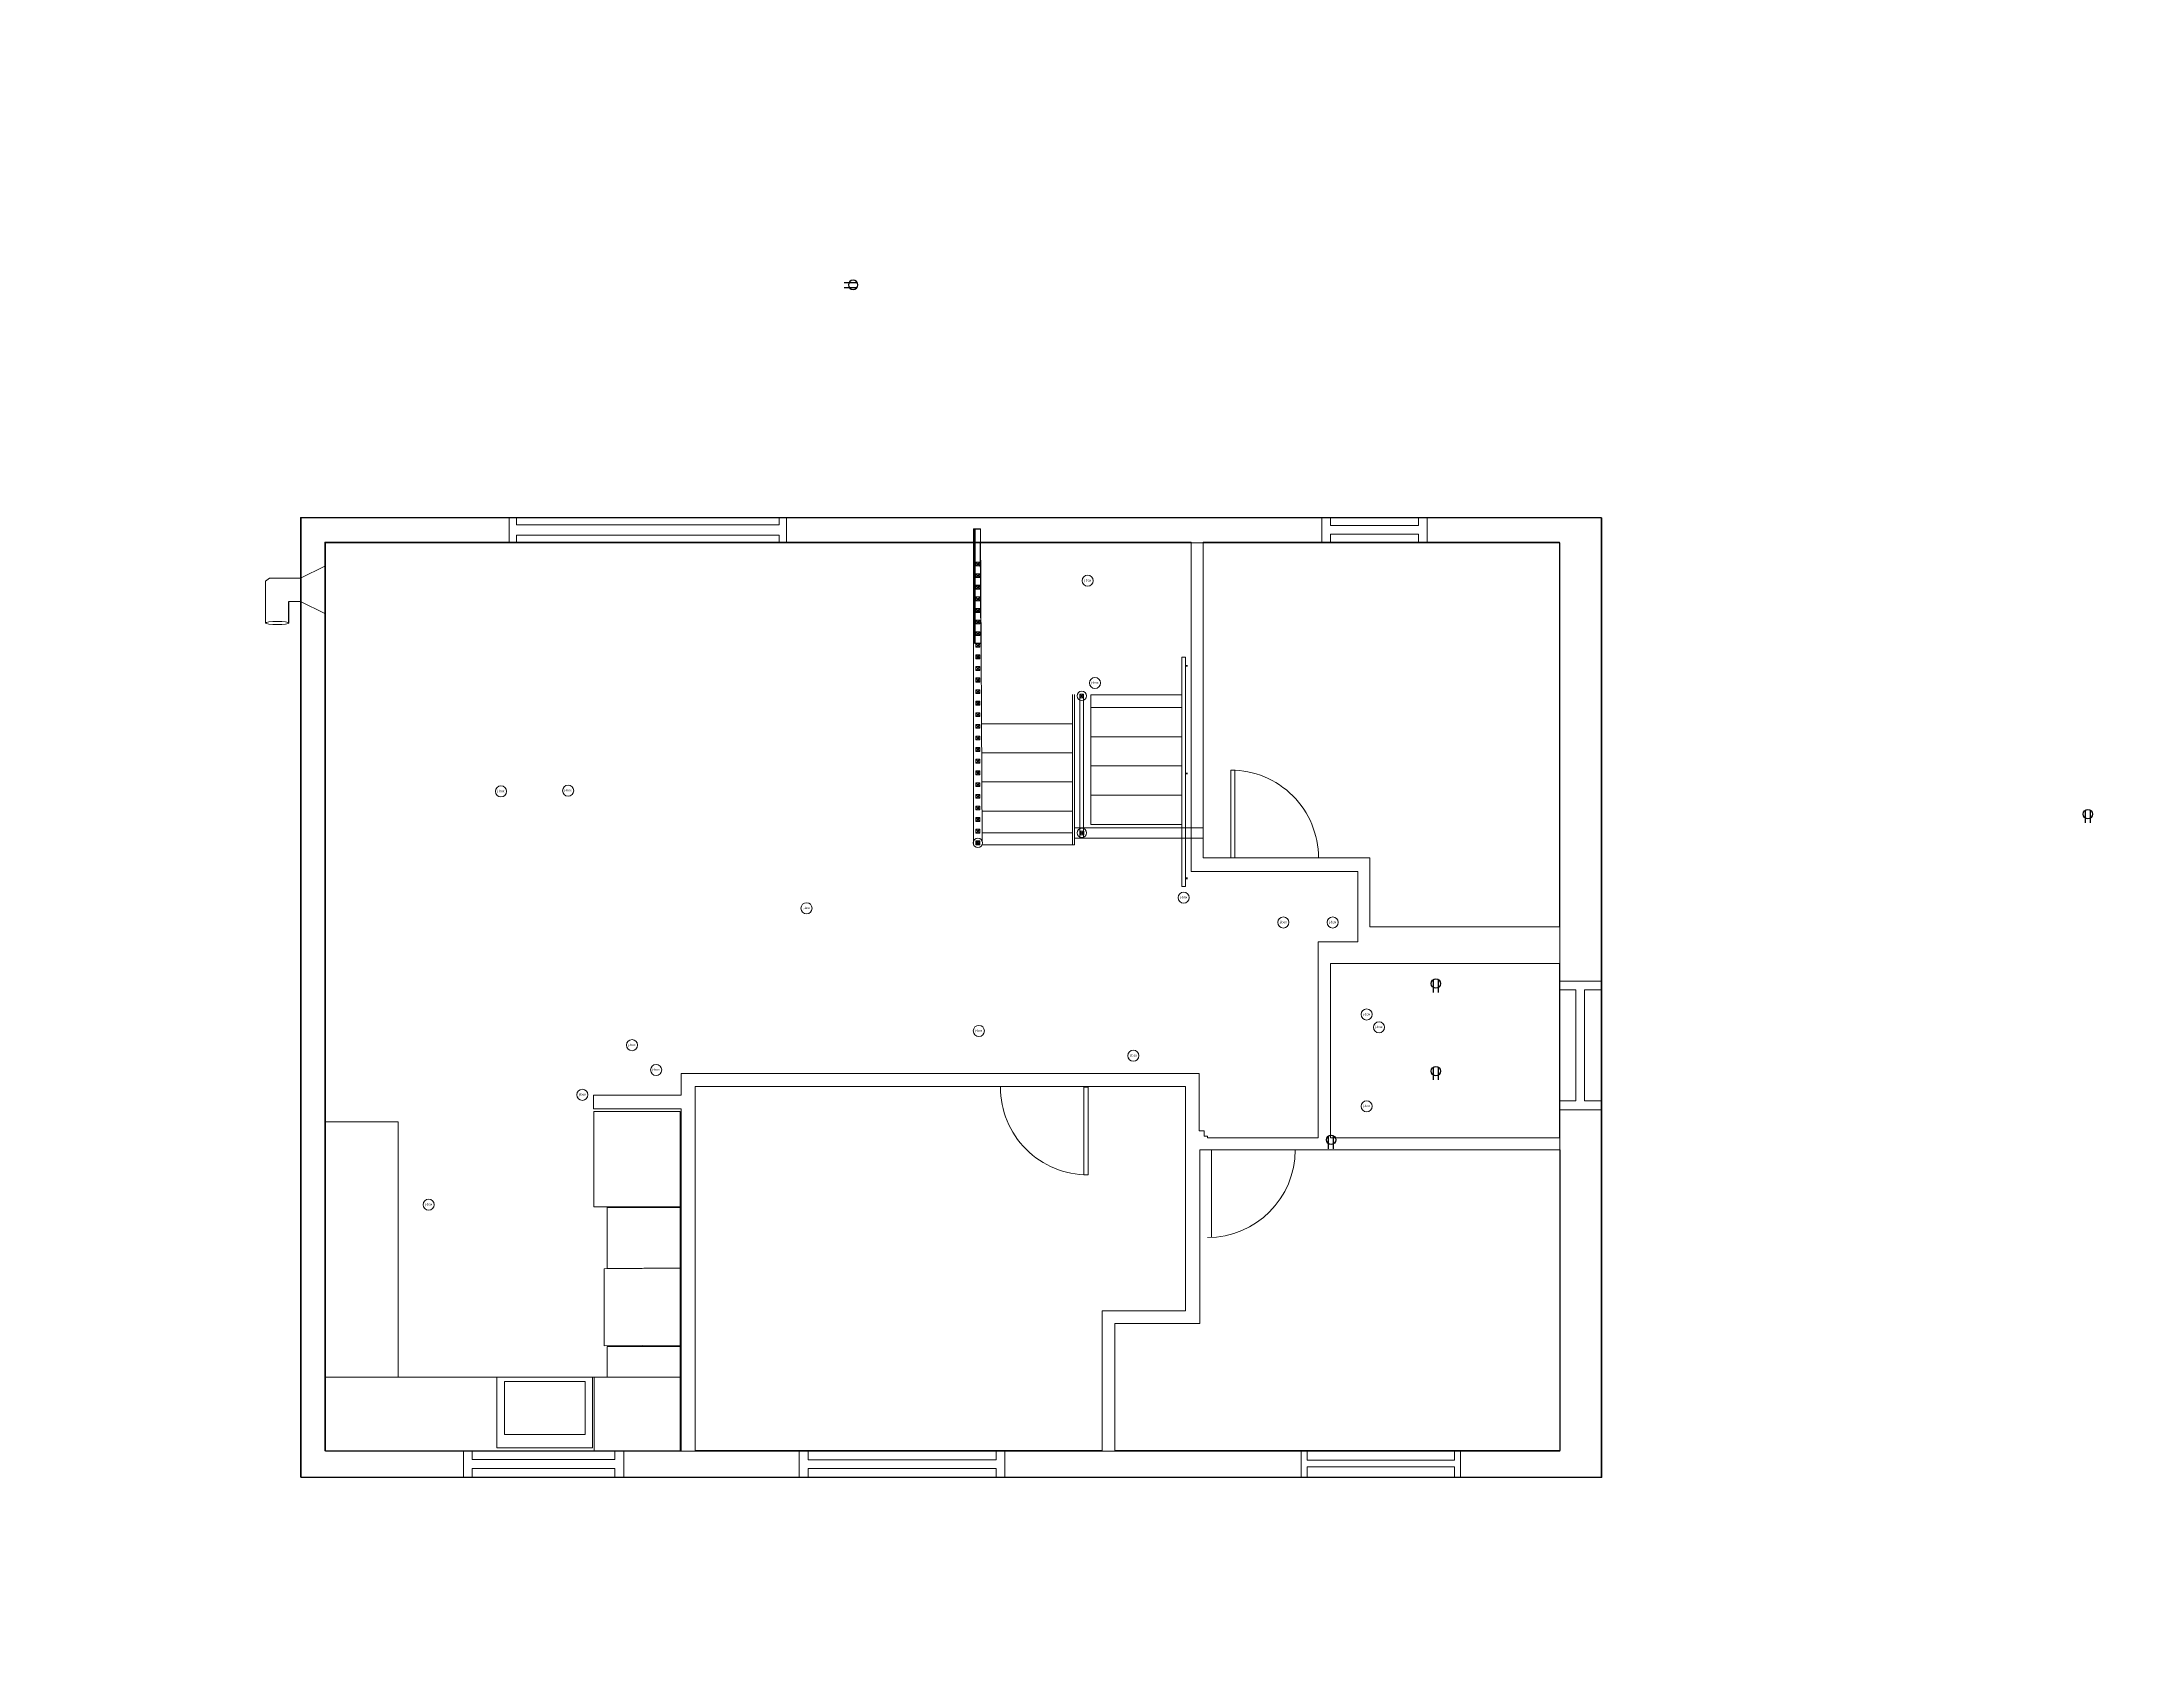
# Paper-space layout 'Layout1' of a CAD drawing. Header units: inches. Extents: x 1.05 to 9.45, y 0.8 to 7.2.
# The model-space entities are those that its viewports show. They can reach past a viewport. Long polylines and large blocks are cut down to what shows.
import ezdxf
from ezdxf.enums import TextEntityAlignment as Align

# ---------------------------------------------------------------- set-up
doc = ezdxf.new("R2010")
doc.units = ezdxf.units.IN
doc.header["$MEASUREMENT"] = 0
doc.linetypes.add('CENTER2', pattern=[1.125, 0.75, -0.125, 0.125, -0.125])
doc.layers.get('0').update_dxf_attribs({"color": 1, "lineweight": 9})
for name, color, linetype, lineweight in [('00-page-edge', 7, 'Continuous', 9), ('A201-Floorplan-2nd-floor', 7, 'Continuous', 9), ('A301-Floorplan-attic', 7, 'Continuous', 9), ('E201-Electrical-2nd-floor', 7, 'Continuous', 9), ('E301-Electrical-attic', 7, 'Continuous', 9)]:
    doc.layers.add(name, color=color, linetype=linetype, lineweight=lineweight)
doc.layers.get('0').off()
doc.layers.get('00-page-edge').off()
doc.layers.get('E201-Electrical-2nd-floor').off()
doc.layers.get('E301-Electrical-attic').off()
doc.styles.add('Reg', font='Arial.ttf', dxfattribs={"height": 3})

# ---------------------------------------------------------------- blocks, each defined once
blk = doc.blocks.new('cgri')
at = {"layer": ''}
for p, q in [((291.65, 54.83), (291.65, 59.21)), ((293.38, 54.83), (293.38, 59.22))]:
    blk.add_line(p, q, dxfattribs=at)
blk.add_circle((292.52, 57.86), 1.61, dxfattribs=at)
blk = doc.blocks.new('*U11')
at = {"layer": 'E201-Electrical-2nd-floor'}
blk.add_blockref('cgri', (0, 0), dxfattribs=at)
at = {"style": 'Reg'}
blk.add_attdef('ID', text='', height=3, dxfattribs=at).set_placement((292.6, 61.43), align=Align.MIDDLE_CENTER)
blk = doc.blocks.new('E301-Electrical-jboxes')
at = {"lineweight": 30}
blk.add_line((9.08, -8.3), (9.08, -8.3), dxfattribs=at)
at = {"layer": 'A301-Floorplan-attic'}
for p, q in [((0, 0), (328.58, 0)), ((0, -445.28), (0, 0)), ((328.58, 0), (328.58, -445.28)), ((320.08, -8.3), (9.08, -8.3)), ((9.08, -8.3), (9.08, -431)), ((320.08, -431), (320.08, -8.3)), ((320.08, -431), (9.08, -431)), ((328.58, -445.28), (0, -445.28))]:
    blk.add_line(p, q, dxfattribs=at)
for centre in [(93.45, -43.68), (234.95, -68.43), (235.2, -91.43), (131.08, -96.3), (148.08, -113.3), (139.58, -121.55), (194.95, -173.05), (152.95, -232.05), (272.08, -271.8), (307.08, -269.3), (144.45, -284.93), (198.58, -302.18), (190.08, -336.3), (190.08, -353.18), (127.15, -364.8), (158.58, -364.8), (154.2, -369.05)]:
    blk.add_circle(centre, 1.9, dxfattribs=at)
at = {"layer": 'A301-Floorplan-attic', "style": 'Reg'}
for p in [(93.18, -42.45), (234.68, -67.2), (234.93, -90.2), (130.8, -95.07), (147.8, -112.07), (139.3, -120.32), (194.68, -171.82), (152.68, -230.82), (271.8, -270.57), (306.8, -268.07), (144.18, -283.7), (198.3, -300.95), (189.8, -335.07), (189.8, -351.95), (126.88, -363.57), (158.3, -363.57), (153.93, -367.82)]:
    blk.add_text('j-box', height=0.798, rotation=270, dxfattribs=at).set_placement(p)

msp = doc.modelspace()

# ---------------------------------------------------------------- linework, layer by layer
at = {"layer": 'A201-Floorplan-2nd-floor'}
for p, q in [((316.19, 355.51), (316.19, 247.6)), ((318.66, 355.51), (316.19, 355.51)), ((316.61, 355.51), (316.61, 316.33)), ((318.53, 355.51), (318.53, 355.51)), ((319.21, 248.66), (318.66, 355.51)), ((75.22, 338.64), (73.86, 337.66)), ((85.83, 338.64), (75.22, 338.64)), ((94.13, 342.76), (85.83, 338.64)), ((317.06, 344.14), (317.06, 344.12)), ((317.06, 344.13), (318.36, 342.84)), ((317.06, 340.14), (317.06, 340.12)), ((317.06, 340.13), (318.36, 338.84)), ((318.38, 344.14), (317.1, 342.85)), ((318.38, 340.14), (317.1, 338.85)), ((73.86, 337.66), (73.86, 323.24)), ((317.06, 336.19), (317.06, 336.17)), ((317.06, 336.18), (318.36, 334.89)), ((317.06, 336.14), (317.06, 336.12)), ((317.06, 336.13), (318.36, 334.84)), ((317.06, 332.19), (317.06, 332.17)), ((317.06, 332.18), (318.36, 330.89)), ((318.38, 336.19), (317.1, 334.9)), ((318.38, 336.14), (317.1, 334.85)), ((318.38, 332.19), (317.1, 330.9)), ((85.83, 330.64), (81.87, 330.64)), ((94.13, 326.51), (85.83, 330.64)), ((317.06, 328.27), (317.06, 328.24)), ((317.06, 328.26), (318.36, 326.97)), ((317.06, 328.19), (317.06, 328.17)), ((317.06, 328.18), (318.36, 326.89)), ((317.06, 324.27), (317.06, 324.24)), ((317.06, 324.26), (318.36, 322.97)), ((318.38, 328.27), (317.1, 326.97)), ((318.38, 328.19), (317.1, 326.9)), ((318.38, 324.27), (317.1, 322.97)), ((317.06, 320.3), (317.06, 320.28)), ((317.06, 320.29), (318.36, 319)), ((317.06, 320.27), (317.06, 320.24)), ((317.06, 320.26), (318.36, 318.97)), ((318.38, 320.3), (317.1, 319.01)), ((318.38, 320.27), (317.1, 318.97)), ((318.86, 316.44), (318.86, 316.44)), ((318.86, 316.32), (316.61, 316.32)), ((317.06, 316.3), (317.06, 316.28)), ((317.06, 316.29), (318.36, 315)), ((317.06, 312.38), (317.06, 312.35)), ((317.06, 312.37), (318.36, 311.08)), ((317.06, 312.3), (317.06, 312.28)), ((317.06, 312.29), (318.36, 311)), ((318.38, 316.3), (317.1, 315.01)), ((318.38, 312.38), (317.1, 311.08)), ((318.38, 312.3), (317.1, 311.01)), ((318.65, 316.32), (318.63, 316.32)), ((317.06, 308.38), (317.06, 308.35)), ((317.06, 308.37), (318.36, 307.08)), ((317.06, 304.45), (317.06, 304.42)), ((317.06, 304.44), (318.36, 303.14)), ((317.06, 304.38), (317.06, 304.35)), ((317.06, 304.37), (318.36, 303.08)), ((318.38, 308.38), (317.1, 307.08)), ((318.38, 304.44), (317.1, 303.15)), ((318.38, 304.38), (317.1, 303.08)), ((388.76, 308.72), (389.51, 308.72)), ((388.76, 308.47), (389.51, 308.47)), ((317.06, 300.45), (317.06, 300.42)), ((317.06, 300.44), (318.36, 299.14)), ((317.06, 296.53), (317.06, 296.5)), ((317.06, 296.52), (318.36, 295.23)), ((317.06, 296.45), (317.06, 296.42)), ((317.06, 296.44), (318.36, 295.14)), ((318.38, 300.44), (317.1, 299.15)), ((318.38, 296.53), (317.1, 295.23)), ((318.38, 296.44), (317.1, 295.15)), ((350.14, 247.35), (350.14, 298.76)), ((352.63, 298.94), (352.63, 298.91)), ((352.63, 298.93), (353.93, 297.64)), ((353.94, 298.94), (352.67, 297.64)), ((352.67, 249.66), (352.67, 297.64)), ((353.92, 249.66), (353.92, 297.65)), ((317.06, 292.53), (317.06, 292.5)), ((317.06, 292.52), (318.36, 291.23)), ((317.06, 288.54), (317.06, 288.51)), ((317.06, 288.53), (318.36, 287.24)), ((317.06, 288.53), (317.06, 288.5)), ((317.06, 288.52), (318.36, 287.23)), ((318.38, 292.53), (317.1, 291.23)), ((318.38, 288.54), (317.1, 287.24)), ((318.38, 288.53), (317.1, 287.23)), ((350.14, 288.79), (319, 288.79)), ((356.42, 294.35), (387.51, 294.35)), ((317.06, 284.54), (317.06, 284.51)), ((317.06, 284.53), (318.36, 283.24)), ((317.06, 280.65), (317.06, 280.62)), ((317.06, 280.64), (318.36, 279.34)), ((317.06, 280.54), (317.06, 280.51)), ((317.06, 280.53), (318.36, 279.24)), ((318.38, 284.54), (317.1, 283.24)), ((318.38, 280.64), (317.1, 279.35)), ((318.38, 280.54), (317.1, 279.24)), ((356.42, 284.35), (387.51, 284.35)), ((317.06, 276.65), (317.06, 276.62)), ((317.06, 276.64), (318.36, 275.34)), ((318.38, 276.64), (317.1, 275.35)), ((350.14, 278.83), (319.05, 278.83)), ((356.42, 274.35), (387.51, 274.35)), ((317.06, 272.65), (317.06, 272.62)), ((317.06, 272.64), (318.36, 271.34)), ((317.06, 272.58), (317.06, 272.55)), ((317.06, 272.57), (318.36, 271.28)), ((317.06, 268.58), (317.06, 268.55)), ((317.06, 268.57), (318.36, 267.28)), ((318.38, 272.64), (317.1, 271.35)), ((318.38, 272.58), (317.1, 271.28)), ((318.38, 268.58), (317.1, 267.28)), ((350.14, 268.86), (319.11, 268.86)), ((389.51, 271.92), (388.76, 271.92)), ((389.51, 271.67), (388.76, 271.67)), ((317.06, 264.61), (317.06, 264.58)), ((317.06, 264.6), (318.36, 263.31)), ((317.06, 264.58), (317.06, 264.55)), ((317.06, 264.57), (318.36, 263.28)), ((317.06, 260.61), (317.06, 260.58)), ((317.06, 260.6), (318.36, 259.31)), ((318.38, 264.61), (317.1, 263.31)), ((318.38, 264.58), (317.1, 263.28)), ((318.38, 260.61), (317.1, 259.31)), ((350.14, 258.9), (319.16, 258.9)), ((356.42, 264.35), (387.51, 264.35)), ((317.06, 256.66), (317.06, 256.63)), ((317.06, 256.65), (318.36, 255.36)), ((317.06, 256.61), (317.06, 256.58)), ((317.06, 256.6), (318.36, 255.31)), ((317.06, 251.36), (317.06, 252.67)), ((317.06, 252.67), (318.38, 252.67)), ((318.38, 256.66), (317.1, 255.36)), ((318.38, 256.61), (317.1, 255.31)), ((318.38, 251.36), (318.38, 252.67)), ((394.83, 253.16), (350.76, 253.16)), ((352.65, 252.03), (352.65, 252)), ((352.65, 252.02), (353.95, 250.73)), ((353.96, 252.03), (352.69, 250.73)), ((317.06, 251.36), (318.38, 251.36)), ((317.06, 248.66), (317.06, 248.63)), ((317.06, 248.65), (318.36, 247.36)), ((318.38, 248.66), (317.1, 247.36)), ((350.14, 251.41), (319.2, 251.41)), ((394.83, 249.66), (350.76, 249.66)), ((353.96, 251.41), (352.65, 251.41)), ((388.76, 236), (389.51, 236)), ((388.76, 235.75), (389.51, 235.75)), ((516.83, 200.71), (531.11, 200.71)), ((516.83, 156.65), (531.11, 156.65)), ((397.76, 112.9), (397.76, 142.9)), ((364.58, 83.27, 48), (364.58, 83.27, 39.09)), ((141.62, 39.91), (141.62, 30.84)), ((153, 39.91), (153, 39.93)), ((155.63, 39.91), (155.63, 39.93)), ((186.23, 39.92), (186.23, 39.91)), ((196.49, 39.91), (196.49, 30.84)), ((141.61, 30.85), (144.62, 30.85)), ((193.49, 30.85), (196.49, 30.85)), ((256.59, 30.85), (259.59, 30.85)), ((323.98, 30.85), (326.98, 30.85))]:
    msp.add_line(p, q, dxfattribs=at)
at = {"layer": 'A201-Floorplan-2nd-floor', "lineweight": 30}
msp.add_line((81.87, 323.28), (81.87, 330.64), dxfattribs=at)
at = {"layer": 'A201-Floorplan-2nd-floor', "color": 0, "linetype": 'CENTER2', "transparency": 16777216}
msp.add_line((353.26, 251.41), (353.27, 251.41), dxfattribs=at)
at = {"layer": 'A201-Floorplan-2nd-floor', "linetype": 'CENTER2'}
msp.add_line((186.38, 39.91), (186.38, 65.05), dxfattribs=at)
at = {"layer": 'A201-Floorplan-2nd-floor'}
for points in [[(85.83, 30.84), (85.83, 359.41), (531.11, 359.41), (531.11, 30.84)], [(159.74, 350.87), (157.24, 350.87), (157.24, 359.37), (159.74, 359.37), (159.74, 356.87), (249.74, 356.87), (249.74, 359.37), (252.24, 359.37), (252.24, 350.87), (249.74, 350.87), (249.74, 353.37), (159.74, 353.37)], [(216.18, 169.09), (393.55, 169.09), (393.55, 149.4), (395.2, 149.4), (395.2, 147.65), (396.39, 147.65), (396.39, 147.03), (434.28, 147.03), (434.28, 214.16), (447.84, 214.16), (447.84, 238.16), (390.71, 238.16), (390.71, 243.96), (390.71, 350.91), (94.13, 350.91), (94.13, 39.91), (216.18, 39.91), (216.18, 156.91), (186.18, 156.91), (186.18, 161.66), (216.18, 161.66)], [(317.06, 342.85), (318.38, 342.85), (318.38, 344.16), (317.06, 344.16)], [(317.06, 338.85), (318.38, 338.85), (318.38, 340.16), (317.06, 340.16)], [(317.06, 334.9), (318.38, 334.9), (318.38, 336.21), (317.06, 336.21)], [(317.06, 334.85), (318.38, 334.85), (318.38, 336.16), (317.06, 336.16)], [(317.06, 330.9), (318.38, 330.9), (318.38, 332.21), (317.06, 332.21)], [(317.06, 326.97), (318.38, 326.97), (318.38, 328.29), (317.06, 328.29)], [(317.06, 326.9), (318.38, 326.9), (318.38, 328.21), (317.06, 328.21)], [(317.06, 322.97), (318.38, 322.97), (318.38, 324.29), (317.06, 324.29)], [(317.06, 319.01), (318.38, 319.01), (318.38, 320.32), (317.06, 320.32)], [(317.06, 318.97), (318.38, 318.97), (318.38, 320.29), (317.06, 320.29)], [(317.06, 315.01), (318.38, 315.01), (318.38, 316.32), (317.06, 316.32)], [(317.06, 311.08), (318.38, 311.08), (318.38, 312.4), (317.06, 312.4)], [(317.06, 311.01), (318.38, 311.01), (318.38, 312.32), (317.06, 312.32)], [(388.76, 233.05), (387.51, 233.05), (387.51, 311.61), (388.76, 311.61)], [(317.06, 307.08), (318.38, 307.08), (318.38, 308.4), (317.06, 308.4)], [(317.06, 303.15), (318.38, 303.15), (318.38, 304.46), (317.06, 304.46)], [(317.06, 303.08), (318.38, 303.08), (318.38, 304.4), (317.06, 304.4)], [(317.06, 299.15), (318.38, 299.15), (318.38, 300.46), (317.06, 300.46)], [(317.06, 295.23), (318.38, 295.23), (318.38, 296.54), (317.06, 296.54)], [(317.06, 295.15), (318.38, 295.15), (318.38, 296.46), (317.06, 296.46)], [(352.63, 297.64), (353.94, 297.64), (353.94, 298.95), (352.63, 298.95)], [(317.06, 291.23), (318.38, 291.23), (318.38, 292.54), (317.06, 292.54)], [(317.06, 287.24), (318.38, 287.24), (318.38, 288.56), (317.06, 288.56)], [(317.06, 287.23), (318.38, 287.23), (318.38, 288.54), (317.06, 288.54)], [(317.06, 283.24), (318.38, 283.24), (318.38, 284.56), (317.06, 284.56)], [(317.06, 279.35), (318.38, 279.35), (318.38, 280.66), (317.06, 280.66)], [(317.06, 279.24), (318.38, 279.24), (318.38, 280.56), (317.06, 280.56)], [(317.06, 275.35), (318.38, 275.35), (318.38, 276.66), (317.06, 276.66)], [(317.06, 271.35), (318.38, 271.35), (318.38, 272.66), (317.06, 272.66)], [(317.06, 271.28), (318.38, 271.28), (318.38, 272.59), (317.06, 272.59)], [(317.06, 267.28), (318.38, 267.28), (318.38, 268.59), (317.06, 268.59)], [(317.06, 263.31), (318.38, 263.31), (318.38, 264.62), (317.06, 264.62)], [(317.06, 263.28), (318.38, 263.28), (318.38, 264.59), (317.06, 264.59)], [(317.06, 259.31), (318.38, 259.31), (318.38, 260.62), (317.06, 260.62)], [(317.06, 255.36), (318.38, 255.36), (318.38, 256.67), (317.06, 256.67)], [(317.06, 255.31), (318.38, 255.31), (318.38, 256.62), (317.06, 256.62)], [(317.06, 251.36), (318.38, 251.36), (318.38, 252.67), (317.06, 252.67)], [(317.06, 252.66), (317.06, 252.63)], [(317.06, 252.65), (318.36, 251.36)], [(318.38, 252.66), (317.1, 251.36)], [(352.65, 250.73), (353.96, 250.73), (353.96, 252.04), (352.65, 252.04)], [(317.06, 247.36), (318.38, 247.36), (318.38, 248.67), (317.06, 248.67)], [(438.41, 206.71), (516.83, 206.71), (516.83, 147.03), (438.41, 147.03)], [(220.92, 164.62), (388.81, 164.62), (388.81, 87.76), (360.31, 87.76), (360.31, 40.03), (220.92, 40.03)], [(517.05, 142.93), (393.77, 142.93), (393.77, 83.42), (364.65, 83.42), (364.65, 40.03), (517.05, 40.03)], [(155.63, 63.61), (183.25, 63.61), (183.25, 45.43), (155.63, 45.43)]]:
    msp.add_lwpolyline(points, close=True, dxfattribs=at)
for points in [[(318.56, 350.91), (318.74, 316.44), (316.77, 316.44), (316.77, 355.38), (318.54, 355.38)], [(394.83, 350.91), (516.83, 350.91), (516.83, 219.29), (451.96, 219.29), (451.96, 242.91), (394.83, 242.91), (394.83, 350.91), (435.46, 350.91), (438.46, 350.91), (438.46, 353.66), (468.58, 353.66), (468.58, 350.91), (471.58, 350.91), (471.58, 359.41), (468.58, 359.41), (468.58, 356.66), (438.46, 356.66), (438.46, 359.41), (435.46, 359.41), (435.46, 350.91)], [(319.22, 247.35), (350.76, 247.35), (350.76, 298.76)], [(387.51, 254.35), (356.42, 254.35), (356.42, 255.72), (356.42, 298.65), (387.51, 298.65)], [(516.83, 197.71), (522.45, 197.71), (522.45, 159.65), (516.83, 159.65)], [(531.11, 197.71), (525.45, 197.71), (525.45, 159.65), (531.11, 159.65)], [(94.13, 39.91), (94.13, 152.55), (119.25, 152.55), (119.25, 65.05)], [(215.85, 123.16), (190.85, 123.16), (190.85, 102.34), (215.85, 102.53)], [(215.85, 76.04), (189.73, 75.83), (189.73, 102.21), (215.85, 102.4)], [(215.85, 75.58), (190.85, 75.58), (190.85, 65.05)], [(185.75, 65.05), (153, 65.05), (153, 40.93), (185.75, 40.93), (185.75, 65.05), (185.75, 40.93)], [(141.61, 39.91), (144.62, 39.91), (144.62, 36.86), (193.49, 36.86), (193.49, 39.91), (196.49, 39.91)], [(256.59, 30.84), (256.59, 39.91), (259.59, 39.91), (259.59, 36.83), (323.98, 36.83), (323.98, 39.91), (326.98, 39.91), (326.98, 30.84)], [(482.95, 39.91), (482.95, 30.84), (482.95, 39.91), (480.95, 39.91), (480.95, 36.66), (430.45, 36.66), (430.45, 39.91), (428.45, 39.91), (428.45, 30.84), (430.45, 30.84), (430.45, 34.41), (480.95, 34.41), (430.45, 34.41)], [(144.62, 30.84), (144.62, 33.86), (193.49, 33.86), (193.49, 30.84)], [(259.59, 30.84), (259.59, 33.83), (323.98, 33.83), (323.98, 30.84)], [(480.95, 34.41), (480.95, 30.84), (482.95, 30.84)]]:
    msp.add_lwpolyline(points, dxfattribs=at)
for points in [[(434.33, 242.91, 0.414214), (404.33, 272.91), (404.33, 242.91), (405.71, 242.91), (405.71, 272.88)], [(325.44, 164.34, 0.414214), (355.44, 134.34), (355.44, 164.34), (354.06, 164.34), (354.06, 134.38)]]:
    msp.add_lwpolyline(points, format="xyb", dxfattribs=at)
at = {"layer": 'A201-Floorplan-2nd-floor', "linetype": 'CENTER2'}
msp.add_lwpolyline([(215.85, 123.41), (186.23, 123.41), (186.23, 156.04), (215.85, 156.04), (215.85, 39.91), (94.13, 39.93), (94.13, 65.05), (216.18, 65.05)], dxfattribs=at)
at = {"layer": 'A201-Floorplan-2nd-floor'}
for centre, radius in [((353.31, 298.32), 1.61), ((353.33, 251.41), 1.61), ((317.75, 247.99), 1.61), ((317.75, 247.99), 0.538)]:
    msp.add_circle(centre, radius, dxfattribs=at)
msp.add_arc((396.39, 142.9), 30, 270, 0, dxfattribs=at)
msp.add_ellipse((77.86, 323.28), major_axis=(4.01, 0), ratio=0.137604, dxfattribs=at)

# ---------------------------------------------------------------- block references
at = {"layer": 'E201-Electrical-2nd-floor', "xscale": -1, "rotation": 270}
msp.add_blockref('*U11', (217.16, 146.53), dxfattribs=at)
at = {"layer": 'E201-Electrical-2nd-floor'}
for p in [(405.26, 199.99), (182.04, 142), (182.04, 112), (146.13, 88.48)]:
    msp.add_blockref('*U11', p, dxfattribs=at)
at = {"layer": 'E301-Electrical-attic', "lineweight": 30, "rotation": 89.99999999999999}
msp.add_blockref('E301-Electrical-jboxes', (86.02, 30.68), dxfattribs=at)

psp = doc.layouts.get("Layout1")

# ---------------------------------------------------------------- viewports
at = {"layer": '00-page-edge', "view_target_point": (388.1149, 176.5016)}
psp.add_viewport(center=(5.25, 4), size=(8.4, 6.4), view_center_point=(-31.3125, 71.8083), view_height=547.791942, dxfattribs=at)

doc.saveas('drawing.dxf')
